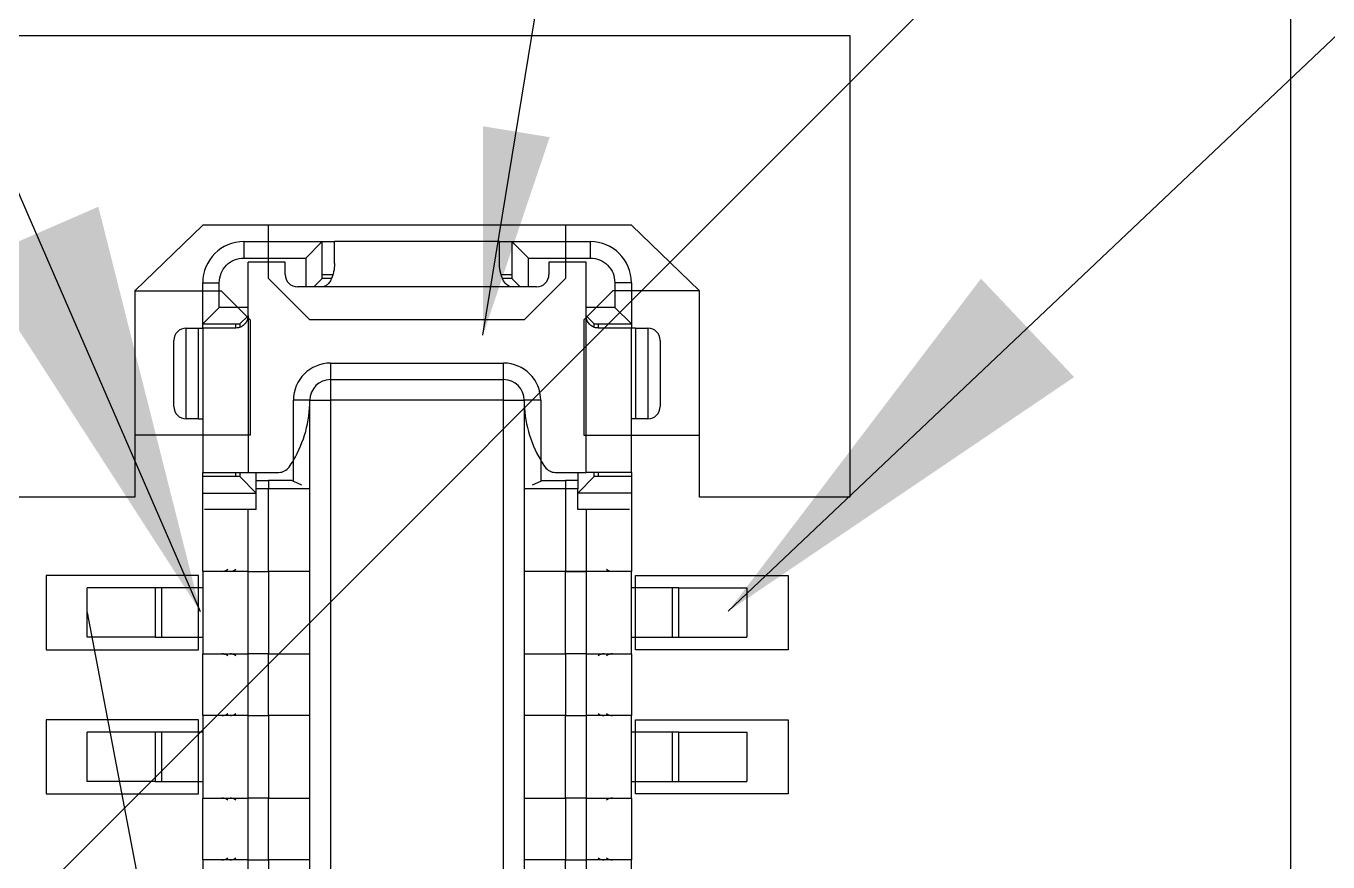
# Model space of a CAD drawing. Header units: millimetres. Extents: x 121 to 715, y 164 to 739.
# Drawn here: x 225.89 to 241.68, y 398.95 to 409.09 of the extents above; entities that cross this region are included whole.
import ezdxf

# ---------------------------------------------------------------- set-up
doc = ezdxf.new("R2010")
doc.units = ezdxf.units.MM
doc.layers.add('NW0323', color=7, linetype='Continuous')
doc.layers.add('標示線', color=3, linetype='Continuous', lineweight=0)
doc.styles.get("Standard").update_dxf_attribs({"font": ''})
doc.styles.get('Standard').set_extended_font_data('SimSun')
doc.dimstyles.new('ISO-25', dxfattribs={"dimtxt": 2.5, "dimasz": 2.5, "dimexe": 1.25, "dimexo": 0.625, "dimtad": 1, "dimtxsty": 'Standard', "dimcen": 2.5, "dimadec": 0, "dimazin": 0, "dimtfac": 1, "dimtmove": 0, "dimatfit": 3, "dimfxl": 1, "dimarcsym": 0})

# ---------------------------------------------------------------- blocks, each defined once
blk = doc.blocks.new('NW0323-A')
at = {"layer": 'NW0323', "color": 2}
for p, q in [((1984.3305, 2856.3944), (1988.2267, 2860.2905)), ((1985.2605, 2859.5383), (1987.3605, 2859.5383)), ((1987.3605, 2859.5383), (1987.3605, 2858.4183)), ((1985.7905, 2859.0783), (1985.6255, 2858.9183)), ((1986.8305, 2859.0783), (1985.7905, 2859.0783)), ((1985.9505, 2858.9483), (1985.9505, 2859.0783)), ((1986.6705, 2859.0783), (1986.6705, 2858.9483)), ((1986.9955, 2858.9183), (1986.8305, 2859.0783)), ((1986.0505, 2858.8483), (1985.9505, 2858.9483)), ((1986.6705, 2858.9483), (1986.5705, 2858.8483)), ((1985.6255, 2858.9183), (1985.6255, 2858.4183)), ((1985.6255, 2858.9183), (1985.8355, 2858.9183)), ((1985.8355, 2858.9183), (1985.9055, 2858.8483)), ((1986.7855, 2858.9183), (1986.7155, 2858.8483)), ((1986.9955, 2858.9183), (1986.7855, 2858.9183)), ((1986.9955, 2858.4183), (1986.9955, 2858.9183)), ((1985.9055, 2858.8483), (1985.9055, 2858.5683)), ((1986.5705, 2858.8483), (1986.0505, 2858.8483)), ((1986.7155, 2858.8483), (1986.7155, 2858.5683)), ((1985.9055, 2858.5683), (1985.6255, 2858.5683)), ((1986.7155, 2858.5683), (1986.9955, 2858.5683)), ((1985.6255, 2858.4183), (1985.2605, 2858.4183)), ((1987.3605, 2858.4183), (1986.9955, 2858.4183)), ((1985.4105, 2858.2283), (1985.4105, 2858.0483)), ((1985.7805, 2858.2283), (1985.4105, 2858.2283)), ((1985.7805, 2858.0483), (1985.7805, 2858.2283)), ((1986.8405, 2858.0483), (1986.8405, 2858.2283)), ((1986.8405, 2858.2283), (1987.2105, 2858.2283)), ((1987.2105, 2858.2283), (1987.2105, 2858.0483)), ((1985.4105, 2858.0483), (1985.7805, 2858.0483)), ((1987.2105, 2858.0483), (1986.8405, 2858.0483)), ((1985.4105, 2857.8783), (1985.4105, 2857.6983)), ((1985.7805, 2857.8783), (1985.4105, 2857.8783)), ((1985.7805, 2857.6983), (1985.7805, 2857.8783)), ((1986.8405, 2857.6983), (1986.8405, 2857.8783)), ((1986.8405, 2857.8783), (1987.2105, 2857.8783)), ((1987.2105, 2857.8783), (1987.2105, 2857.6983)), ((1985.4105, 2857.6983), (1985.7805, 2857.6983)), ((1987.2105, 2857.6983), (1986.8405, 2857.6983))]:
    blk.add_line(p, q, dxfattribs=at)
at = {"layer": 'NW0323', "color": 7}
for p, q in [((1988.4305, 2848.1383), (1988.4305, 2859.7383)), ((1985.8905, 2859.0383), (1985.8905, 2858.9983)), ((1985.8905, 2859.0383), (1986.0805, 2859.0383)), ((1986.0805, 2859.0383), (1986.0405, 2858.9983)), ((1986.0805, 2859.0383), (1986.1105, 2859.0383)), ((1986.0805, 2858.9483), (1986.0805, 2859.0383)), ((1986.1105, 2858.9849), (1986.1105, 2859.0383)), ((1986.5105, 2859.0383), (1986.1105, 2859.0383)), ((1986.5105, 2858.9849), (1986.5105, 2859.0383)), ((1986.5105, 2859.0383), (1986.5405, 2859.0383)), ((1986.5405, 2859.0383), (1986.5805, 2858.9983)), ((1986.5405, 2859.0383), (1986.7305, 2859.0383)), ((1986.5405, 2859.0383), (1986.5405, 2858.9483)), ((1986.7305, 2859.0383), (1986.7305, 2858.9983)), ((1985.8905, 2858.9983), (1986.0405, 2858.9983)), ((1986.0405, 2858.9983), (1986.0405, 2858.9283)), ((1986.5805, 2858.9283), (1986.5805, 2858.9983)), ((1986.5805, 2858.9983), (1986.7305, 2858.9983)), ((1985.9005, 2858.8583), (1985.9005, 2858.9883)), ((1985.9905, 2858.9883), (1985.9005, 2858.9883)), ((1985.9905, 2858.9583), (1985.9905, 2858.9883)), ((1986.6305, 2858.9883), (1986.6305, 2858.9583)), ((1986.7205, 2858.9883), (1986.6305, 2858.9883)), ((1986.7205, 2858.8583), (1986.7205, 2858.9883)), ((1985.7905, 2858.8383), (1985.7905, 2858.9383)), ((1985.7905, 2858.9383), (1985.8305, 2858.9383)), ((1985.8305, 2858.8783), (1985.8305, 2858.9383)), ((1986.0805, 2858.9483), (1986.0605, 2858.9283)), ((1986.0805, 2858.9583), (1986.1066, 2858.9583)), ((1986.1026, 2858.9483), (1986.0805, 2858.9483)), ((1986.5144, 2858.9583), (1986.5405, 2858.9583)), ((1986.5405, 2858.9483), (1986.5186, 2858.9483)), ((1986.5405, 2858.9483), (1986.5605, 2858.9283)), ((1986.7905, 2858.9383), (1986.7905, 2858.8783)), ((1986.8305, 2858.9383), (1986.7905, 2858.9383)), ((1986.8305, 2858.9383), (1986.8305, 2858.8383)), ((1986.0805, 2858.9283), (1986.0205, 2858.9283)), ((1986.5405, 2858.9283), (1986.0805, 2858.9283)), ((1986.6005, 2858.9283), (1986.5405, 2858.9283)), ((1985.7905, 2858.8383), (1985.8305, 2858.8783)), ((1985.9005, 2858.8783), (1985.8305, 2858.8783)), ((1986.7905, 2858.8783), (1986.7205, 2858.8783)), ((1986.8305, 2858.8383), (1986.7905, 2858.8783)), ((1985.7905, 2858.8283), (1985.7905, 2858.8383)), ((1985.7905, 2858.8383), (1985.8805, 2858.8383)), ((1985.8705, 2858.828), (1985.8705, 2858.8383)), ((1985.8805, 2858.8383), (1985.9005, 2858.8583)), ((1985.8805, 2858.8383), (1985.8805, 2858.8304)), ((1985.9005, 2858.8583), (1985.9005, 2858.4783)), ((1986.7205, 2858.4783), (1986.7205, 2858.8583)), ((1986.7405, 2858.8383), (1986.7205, 2858.8583)), ((1986.7405, 2858.8303), (1986.7405, 2858.8383)), ((1986.7405, 2858.8383), (1986.8305, 2858.8383)), ((1986.7505, 2858.8278), (1986.7505, 2858.8383)), ((1986.8305, 2858.8383), (1986.8305, 2858.8283)), ((1985.7505, 2858.6083), (1985.7505, 2858.8283)), ((1985.7505, 2858.8283), (1985.7805, 2858.8283)), ((1985.7805, 2858.6083), (1985.7805, 2858.8283)), ((1985.7805, 2858.8283), (1985.7905, 2858.8283)), ((1985.7905, 2858.8283), (1985.7905, 2858.4783)), ((1986.8305, 2858.8283), (1986.7505, 2858.8283)), ((1986.8305, 2858.4783), (1986.8305, 2858.8283)), ((1986.8405, 2858.8283), (1986.8305, 2858.8283)), ((1986.8405, 2858.8283), (1986.8405, 2858.6083)), ((1986.8405, 2858.8283), (1986.8705, 2858.8283)), ((1986.8705, 2858.8283), (1986.8705, 2858.6083)), ((1985.7205, 2858.6383), (1985.7205, 2858.7983)), ((1986.9005, 2858.7983), (1986.9005, 2858.6383)), ((1986.1005, 2858.7433), (1986.5205, 2858.7433)), ((1986.1005, 2858.7433), (1986.1005, 2858.7033)), ((1986.5205, 2858.7033), (1986.5205, 2858.7433)), ((1986.1005, 2858.7033), (1986.5205, 2858.7033)), ((1986.1005, 2858.7033), (1986.1005, 2858.6533)), ((1986.5205, 2858.6533), (1986.5205, 2858.7033)), ((1986.0105, 2858.5076), (1986.0105, 2858.6533)), ((1986.0505, 2858.6533), (1986.0105, 2858.6533)), ((1986.0505, 2858.4383), (1986.0505, 2858.6533)), ((1986.0505, 2858.6533), (1986.1005, 2858.6533)), ((1986.1005, 2858.6533), (1986.1005, 2849.2233)), ((1986.5205, 2858.6533), (1986.1005, 2858.6533)), ((1986.5205, 2849.2233), (1986.5205, 2858.6533)), ((1986.5205, 2858.6533), (1986.5705, 2858.6533)), ((1986.6105, 2858.6533), (1986.5705, 2858.6533)), ((1986.5705, 2858.6533), (1986.5705, 2858.4383)), ((1986.6105, 2858.6533), (1986.6105, 2858.5076)), ((1985.7805, 2858.6083), (1985.7505, 2858.6083)), ((1985.7805, 2858.6083), (1985.7905, 2858.6083)), ((1986.8405, 2858.6083), (1986.8305, 2858.6083)), ((1986.8705, 2858.6083), (1986.8405, 2858.6083)), ((1986.0105, 2858.4567), (1986.0105, 2858.5076)), ((1986.6105, 2858.5076), (1986.6105, 2858.4567)), ((1985.7905, 2858.4783), (1985.9005, 2858.4783)), ((1985.7905, 2858.4683), (1985.7905, 2858.4783)), ((1985.8805, 2858.4683), (1985.7905, 2858.4683)), ((1985.7905, 2858.4283), (1985.7905, 2858.4683)), ((1985.8705, 2858.4683), (1985.8705, 2858.4783)), ((1985.8805, 2858.4783), (1985.8805, 2858.4683)), ((1985.8805, 2858.4683), (1985.9205, 2858.4283)), ((1985.9005, 2858.4783), (1985.9753, 2858.4783)), ((1985.9205, 2858.4583), (1985.9205, 2858.4783)), ((1985.9205, 2858.4383), (1985.9205, 2858.4583)), ((1985.9205, 2858.4583), (1985.9505, 2858.4583)), ((1985.9505, 2858.4583), (1985.9505, 2858.4383)), ((1986.0071, 2858.4583), (1986.0105, 2858.4567)), ((1986.0105, 2858.4567), (1986.0305, 2858.4483)), ((1986.5905, 2858.4483), (1986.6105, 2858.4567)), ((1986.6105, 2858.4567), (1986.6139, 2858.4583)), ((1986.6457, 2858.4783), (1986.7205, 2858.4783)), ((1986.6705, 2858.4583), (1986.6705, 2858.4383)), ((1986.7005, 2858.4583), (1986.6705, 2858.4583)), ((1986.7005, 2858.4783), (1986.7005, 2858.4583)), ((1986.7405, 2858.4683), (1986.7005, 2858.4283)), ((1986.7005, 2858.4583), (1986.7005, 2858.4383)), ((1986.8305, 2858.4783), (1986.7205, 2858.4783)), ((1986.7405, 2858.4683), (1986.7405, 2858.4783)), ((1986.8305, 2858.4683), (1986.7405, 2858.4683)), ((1986.7505, 2858.4683), (1986.7505, 2858.4783)), ((1986.8305, 2858.4783), (1986.8305, 2858.4683)), ((1986.8305, 2858.4683), (1986.8305, 2858.4283)), ((1985.7905, 2858.4283), (1985.9205, 2858.4283)), ((1985.7905, 2858.3883), (1985.7905, 2858.4283)), ((1985.9205, 2858.3883), (1985.9205, 2858.4383)), ((1985.9505, 2858.4383), (1985.9205, 2858.4383)), ((1985.9505, 2858.2383), (1985.9505, 2858.4383)), ((1986.0505, 2858.4383), (1985.9505, 2858.4383)), ((1986.0505, 2858.2383), (1986.0505, 2858.4383)), ((1986.6705, 2858.4383), (1986.5705, 2858.4383)), ((1986.5705, 2858.4383), (1986.5705, 2858.2383)), ((1986.7005, 2858.4383), (1986.6705, 2858.4383)), ((1986.6705, 2858.4383), (1986.6705, 2858.2383)), ((1986.7005, 2858.3883), (1986.7005, 2858.4383)), ((1986.8305, 2858.4283), (1986.7005, 2858.4283)), ((1986.8305, 2858.4283), (1986.8305, 2858.3883)), ((1985.7905, 2858.2383), (1985.7905, 2858.3883)), ((1985.9205, 2858.3883), (1985.9005, 2858.3883)), ((1985.9005, 2858.2383), (1985.9005, 2858.3883)), ((1986.7205, 2858.3883), (1986.7005, 2858.3883)), ((1986.7205, 2858.3883), (1986.7205, 2858.2383)), ((1986.8305, 2858.3883), (1986.8305, 2858.2383)), ((1985.9005, 2858.2383), (1985.7905, 2858.2383)), ((1985.7905, 2858.2383), (1985.7905, 2858.0383)), ((1985.9005, 2858.0383), (1985.9005, 2858.2383)), ((1985.9005, 2858.2383), (1985.9505, 2858.2383)), ((1985.9505, 2858.2383), (1985.9505, 2858.0383)), ((1986.0505, 2858.2383), (1985.9505, 2858.2383)), ((1986.0505, 2858.0383), (1986.0505, 2858.2383)), ((1986.5705, 2858.2383), (1986.5705, 2858.0383)), ((1986.6705, 2858.2383), (1986.5705, 2858.2383)), ((1986.6705, 2858.0383), (1986.6705, 2858.2383)), ((1986.6705, 2858.2383), (1986.7205, 2858.2383)), ((1986.7205, 2858.2383), (1986.6705, 2858.2383)), ((1986.7205, 2858.2383), (1986.7205, 2858.0383)), ((1986.8305, 2858.2383), (1986.7205, 2858.2383)), ((1986.8305, 2858.0383), (1986.8305, 2858.2383)), ((1985.5105, 2858.0783), (1985.5105, 2858.1983)), ((1985.6755, 2858.1983), (1985.5105, 2858.1983)), ((1985.6755, 2858.1983), (1985.6755, 2858.0783)), ((1985.6905, 2858.1983), (1985.6755, 2858.1983)), ((1985.6905, 2858.1983), (1985.6905, 2858.0783)), ((1985.7905, 2858.1983), (1985.6905, 2858.1983)), ((1986.9305, 2858.1983), (1986.8305, 2858.1983)), ((1986.9305, 2858.0783), (1986.9305, 2858.1983)), ((1986.9455, 2858.1983), (1986.9305, 2858.1983)), ((1986.9455, 2858.0783), (1986.9455, 2858.1983)), ((1986.9455, 2858.1983), (1987.1105, 2858.1983)), ((1987.1105, 2858.1983), (1987.1105, 2858.0783)), ((1985.5105, 2858.1383), (1987.1105, 2849.7383)), ((1985.6755, 2858.0783), (1985.5105, 2858.0783)), ((1985.6755, 2858.0783), (1985.6905, 2858.0783)), ((1985.6905, 2858.0783), (1985.7905, 2858.0783)), ((1986.8305, 2858.0783), (1986.9305, 2858.0783)), ((1986.9305, 2858.0783), (1986.9455, 2858.0783)), ((1986.9455, 2858.0783), (1987.1105, 2858.0783)), ((1985.7905, 2858.0383), (1985.9005, 2858.0383)), ((1985.7905, 2857.8883), (1985.7905, 2858.0383)), ((1985.9505, 2858.0383), (1985.9005, 2858.0383)), ((1985.9005, 2857.8883), (1985.9005, 2858.0383)), ((1985.9505, 2858.0383), (1986.0505, 2858.0383)), ((1985.9505, 2857.8883), (1985.9505, 2858.0383)), ((1986.0505, 2857.8883), (1986.0505, 2858.0383)), ((1986.5705, 2858.0383), (1986.6705, 2858.0383)), ((1986.5705, 2858.0383), (1986.5705, 2857.8883)), ((1986.7205, 2858.0383), (1986.6705, 2858.0383)), ((1986.6705, 2858.0383), (1986.6705, 2857.8883)), ((1986.7205, 2858.0383), (1986.8305, 2858.0383)), ((1986.7205, 2858.0383), (1986.7205, 2857.8883)), ((1986.8305, 2858.0383), (1986.8305, 2857.8883)), ((1985.7905, 2857.8883), (1985.7905, 2857.6883)), ((1985.9005, 2857.8883), (1985.7905, 2857.8883)), ((1985.9005, 2857.6883), (1985.9005, 2857.8883)), ((1985.9005, 2857.8883), (1985.9505, 2857.8883)), ((1985.9505, 2857.8883), (1985.9505, 2857.6883)), ((1986.0505, 2857.8883), (1985.9505, 2857.8883)), ((1986.0505, 2857.6883), (1986.0505, 2857.8883)), ((1986.5705, 2857.8883), (1986.5705, 2857.6883)), ((1986.6705, 2857.8883), (1986.5705, 2857.8883)), ((1986.6705, 2857.6883), (1986.6705, 2857.8883)), ((1986.6705, 2857.8883), (1986.7205, 2857.8883)), ((1986.7205, 2857.8883), (1986.7205, 2857.6883)), ((1986.8305, 2857.8883), (1986.7205, 2857.8883)), ((1986.8305, 2857.6883), (1986.8305, 2857.8883)), ((1985.5105, 2857.7283), (1985.5105, 2857.8483)), ((1985.6755, 2857.8483), (1985.5105, 2857.8483)), ((1985.6755, 2857.8483), (1985.6755, 2857.7283)), ((1985.6905, 2857.8483), (1985.6755, 2857.8483)), ((1985.6905, 2857.8483), (1985.6905, 2857.7283)), ((1985.7905, 2857.8483), (1985.6905, 2857.8483)), ((1986.9305, 2857.8483), (1986.8305, 2857.8483)), ((1986.9305, 2857.7283), (1986.9305, 2857.8483)), ((1986.9455, 2857.8483), (1986.9305, 2857.8483)), ((1986.9455, 2857.7283), (1986.9455, 2857.8483)), ((1986.9455, 2857.8483), (1987.1105, 2857.8483)), ((1987.1105, 2857.8483), (1987.1105, 2857.7283)), ((1985.6755, 2857.7283), (1985.5105, 2857.7283)), ((1985.6755, 2857.7283), (1985.6905, 2857.7283)), ((1985.6905, 2857.7283), (1985.7905, 2857.7283)), ((1986.8305, 2857.7283), (1986.9305, 2857.7283)), ((1986.9305, 2857.7283), (1986.9455, 2857.7283)), ((1986.9455, 2857.7283), (1987.1105, 2857.7283)), ((1985.7905, 2857.6883), (1985.9005, 2857.6883)), ((1985.7905, 2857.5383), (1985.7905, 2857.6883)), ((1985.9505, 2857.6883), (1985.9005, 2857.6883)), ((1985.9005, 2857.5383), (1985.9005, 2857.6883)), ((1985.9505, 2857.6883), (1986.0505, 2857.6883)), ((1985.9505, 2857.5383), (1985.9505, 2857.6883)), ((1986.0505, 2857.5383), (1986.0505, 2857.6883)), ((1986.5705, 2857.6883), (1986.6705, 2857.6883)), ((1986.5705, 2857.6883), (1986.5705, 2857.5383)), ((1986.7205, 2857.6883), (1986.6705, 2857.6883)), ((1986.6705, 2857.6883), (1986.6705, 2857.5383)), ((1986.7205, 2857.6883), (1986.8305, 2857.6883)), ((1986.7205, 2857.6883), (1986.7205, 2857.5383)), ((1986.8305, 2857.6883), (1986.8305, 2857.5383)), ((1985.7905, 2857.5383), (1985.7905, 2857.3383)), ((1985.9005, 2857.5383), (1985.7905, 2857.5383)), ((1985.9005, 2857.3383), (1985.9005, 2857.5383)), ((1985.9005, 2857.5383), (1985.9505, 2857.5383)), ((1985.9505, 2857.5383), (1985.9505, 2857.3383)), ((1986.0505, 2857.5383), (1985.9505, 2857.5383)), ((1986.0505, 2857.3383), (1986.0505, 2857.5383)), ((1986.5705, 2857.5383), (1986.5705, 2857.3383)), ((1986.6705, 2857.5383), (1986.5705, 2857.5383)), ((1986.6705, 2857.3383), (1986.6705, 2857.5383)), ((1986.6705, 2857.5383), (1986.7205, 2857.5383)), ((1986.7205, 2857.5383), (1986.7205, 2857.3383)), ((1986.8305, 2857.5383), (1986.7205, 2857.5383)), ((1986.8305, 2857.3383), (1986.8305, 2857.5383))]:
    blk.add_line(p, q, dxfattribs=at)
at = {"layer": 'NW0323', "color": 7, "flags": 128}
blk.add_lwpolyline([(1985.8705, 2858.8283), (1985.8539, 2858.8283), (1985.8384, 2858.8283), (1985.8246, 2858.8283), (1985.8128, 2858.8283), (1985.8032, 2858.8283), (1985.7962, 2858.8283), (1985.7919, 2858.8283), (1985.7905, 2858.8283)], dxfattribs=at)
at = {"layer": 'NW0323', "color": 7}
for centre, radius, start, end in [((1985.8905, 2858.9383), 0.1, 90, 180), ((1986.7305, 2858.9383), 0.1, 0, 90), ((1986.0205, 2858.9583), 0.03, 180, 270), ((1986.6005, 2858.9583), 0.03, 270, 0), ((1985.7505, 2858.7983), 0.03, 90, 180), ((1986.8705, 2858.7983), 0.03, 0, 90), ((1986.1005, 2858.6533), 0.09, 90, 180), ((1986.5205, 2858.6533), 0.09, 0, 90), ((1986.1005, 2858.6533), 0.05, 90, 180), ((1986.5205, 2858.6533), 0.05, 360, 90), ((1985.7653, 2858.6533), 0.2852, 329.2887, 360), ((1986.8557, 2858.6533), 0.2852, 180, 210.7113), ((1985.7505, 2858.6383), 0.03, 180, 270), ((1986.8705, 2858.6383), 0.03, 270, 0), ((1985.9753, 2858.5083), 0.03, 270, 325.3778), ((1985.7653, 2858.6533), 0.2852, 325.3778, 329.2887), ((1986.8557, 2858.6533), 0.2852, 210.7113, 214.6222), ((1986.6457, 2858.5083), 0.03, 214.6222, 270), ((1985.8366, 2858.2619), 0.0236, 270.4022, 308.2473), ((1985.8566, 2858.2619), 0.0236, 270.4021, 308.2475), ((1986.7845, 2858.2619), 0.0236, 231.7527, 269.5978), ((1985.8366, 2858.0147), 0.0236, 51.7475, 89.5998), ((1985.8566, 2858.0147), 0.0236, 51.7473, 89.5999), ((1986.7645, 2858.0147), 0.0236, 90.4001, 128.2527), ((1986.7845, 2858.0147), 0.0236, 90.4002, 128.2525), ((1985.8366, 2857.9119), 0.0236, 270.405, 308.2477), ((1985.8566, 2857.9119), 0.0236, 270.4049, 308.2479), ((1986.7645, 2857.9119), 0.0236, 231.7521, 269.5951), ((1986.7845, 2857.9119), 0.0236, 231.7523, 269.595), ((1985.8366, 2857.6647), 0.0236, 51.7486, 89.6003), ((1985.8566, 2857.6647), 0.0236, 51.7484, 89.6004), ((1986.7845, 2857.6647), 0.0236, 90.3997, 128.2514), ((1985.8366, 2857.5619), 0.0236, 270.4036, 308.2475), ((1985.8566, 2857.5619), 0.0236, 270.4035, 308.2477), ((1986.7645, 2857.5619), 0.0236, 231.7523, 269.5965), ((1986.7845, 2857.5619), 0.0236, 231.7525, 269.5964)]:
    blk.add_arc(centre, radius, start, end, dxfattribs=at)
for points, knots in [([(1985.8305, 2858.9383), (1985.8314, 2858.9462), (1985.8332, 2858.9619), (1985.8471, 2858.9817), (1985.8669, 2858.9956), (1985.8826, 2858.9974), (1985.8905, 2858.9983)], [0, 0, 0, 0, 0.250003, 0.5, 0.75, 1, 1, 1, 1]), ([(1986.7305, 2858.9983), (1986.7384, 2858.9974), (1986.7541, 2858.9956), (1986.7739, 2858.9817), (1986.7878, 2858.9619), (1986.7896, 2858.9462), (1986.7905, 2858.9383)], [0, 0, 0, 0, 0.25, 0.5, 0.749997, 1, 1, 1, 1]), ([(1986.1105, 2858.9849), (1986.1101, 2858.9782), (1986.1093, 2858.9653), (1986.1036, 2858.9481), (1986.0966, 2858.9369), (1986.0904, 2858.9312), (1986.0849, 2858.9286), (1986.0817, 2858.9284), (1986.0805, 2858.9283)], [0, 0, 0, 0, 0.316755, 0.602017, 0.754436, 0.869168, 0.949005, 1, 1, 1, 1]), ([(1986.5405, 2858.9283), (1986.5388, 2858.9285), (1986.5348, 2858.9289), (1986.5285, 2858.9327), (1986.521, 2858.9412), (1986.5139, 2858.9569), (1986.5108, 2858.9728), (1986.5106, 2858.9824), (1986.5105, 2858.9849)], [0, 0, 0, 0, 0.07211, 0.163403, 0.301566, 0.535973, 0.879406, 1, 1, 1, 1]), ([(1985.9005, 2858.8583), (1985.9002, 2858.8549), (1985.8995, 2858.8482), (1985.8944, 2858.8392), (1985.8868, 2858.8325), (1985.8784, 2858.8288), (1985.8728, 2858.8285), (1985.8705, 2858.8283)], [0, 0, 0, 0, 0.212831, 0.425688, 0.638053, 0.847563, 1, 1, 1, 1]), ([(1986.7505, 2858.8283), (1986.7473, 2858.8286), (1986.7407, 2858.8292), (1986.7318, 2858.8342), (1986.725, 2858.8416), (1986.7211, 2858.85), (1986.7207, 2858.8558), (1986.7205, 2858.8583)], [0, 0, 0, 0, 0.212128, 0.424476, 0.632957, 0.842969, 1, 1, 1, 1]), ([(1986.0071, 2858.4583), (1986.0045, 2858.4583), (1985.9994, 2858.4583), (1985.9856, 2858.4583), (1985.969, 2858.4583), (1985.9567, 2858.4583), (1985.9505, 2858.4583)], [0, 0, 0, 0, 0.25, 0.5, 0.75, 1, 1, 1, 1]), ([(1986.6139, 2858.4583), (1986.6165, 2858.4583), (1986.6217, 2858.4583), (1986.6354, 2858.4583), (1986.652, 2858.4583), (1986.6644, 2858.4583), (1986.6705, 2858.4583)], [0, 0, 0, 0, 0.25, 0.5, 0.75, 1, 1, 1, 1]), ([(1985.9005, 2858.3883), (1985.8886, 2858.3883), (1985.8649, 2858.3883), (1985.8331, 2858.3883), (1985.8076, 2858.3883), (1985.799, 2858.3883), (1985.7947, 2858.3883)], [0, 0, 0, 0, 0.25, 0.5, 0.75, 1, 1, 1, 1]), ([(1986.8263, 2858.3883), (1986.822, 2858.3883), (1986.8134, 2858.3883), (1986.7879, 2858.3883), (1986.7561, 2858.3883), (1986.7324, 2858.3883), (1986.7205, 2858.3883)], [0, 0, 0, 0, 0.25, 0.5, 0.75, 1, 1, 1, 1]), ([(1985.9005, 2858.2383), (1985.8861, 2858.2383), (1985.8573, 2858.2383), (1985.8209, 2858.2383), (1985.7955, 2858.2383), (1985.7922, 2858.2383), (1985.7905, 2858.2383)], [0, 0, 0, 0, 0.25, 0.5, 0.75, 1, 1, 1, 1]), ([(1986.0505, 2858.2383), (1986.049, 2858.2383), (1986.046, 2858.2383), (1986.0229, 2858.2383), (1985.9898, 2858.2383), (1985.9636, 2858.2383), (1985.9505, 2858.2383)], [0, 0, 0, 0, 0.25, 0.5, 0.75, 1, 1, 1, 1]), ([(1986.6705, 2858.2383), (1986.6574, 2858.2383), (1986.6312, 2858.2383), (1986.5981, 2858.2383), (1986.575, 2858.2383), (1986.572, 2858.2383), (1986.5705, 2858.2383)], [0, 0, 0, 0, 0.25, 0.5, 0.75, 1, 1, 1, 1]), ([(1986.8305, 2858.2383), (1986.8289, 2858.2383), (1986.8256, 2858.2383), (1986.8001, 2858.2383), (1986.7638, 2858.2383), (1986.7349, 2858.2383), (1986.7205, 2858.2383)], [0, 0, 0, 0, 0.25, 0.5, 0.75, 1, 1, 1, 1]), ([(1985.7905, 2858.0383), (1985.7922, 2858.0383), (1985.7955, 2858.0383), (1985.8209, 2858.0383), (1985.8573, 2858.0383), (1985.8861, 2858.0383), (1985.9005, 2858.0383)], [0, 0, 0, 0, 0.25, 0.5, 0.75, 1, 1, 1, 1]), ([(1985.9505, 2858.0383), (1985.9636, 2858.0383), (1985.9898, 2858.0383), (1986.0229, 2858.0383), (1986.046, 2858.0383), (1986.049, 2858.0383), (1986.0505, 2858.0383)], [0, 0, 0, 0, 0.25, 0.5, 0.75, 1, 1, 1, 1]), ([(1986.5705, 2858.0383), (1986.572, 2858.0383), (1986.575, 2858.0383), (1986.5981, 2858.0383), (1986.6312, 2858.0383), (1986.6574, 2858.0383), (1986.6705, 2858.0383)], [0, 0, 0, 0, 0.25, 0.5, 0.75, 1, 1, 1, 1]), ([(1986.7205, 2858.0383), (1986.7349, 2858.0383), (1986.7638, 2858.0383), (1986.8001, 2858.0383), (1986.8256, 2858.0383), (1986.8289, 2858.0383), (1986.8305, 2858.0383)], [0, 0, 0, 0, 0.25, 0.5, 0.75, 1, 1, 1, 1]), ([(1985.9005, 2857.8883), (1985.8861, 2857.8883), (1985.8573, 2857.8883), (1985.8209, 2857.8883), (1985.7955, 2857.8883), (1985.7922, 2857.8883), (1985.7905, 2857.8883)], [0, 0, 0, 0, 0.25, 0.5, 0.75, 1, 1, 1, 1]), ([(1986.0505, 2857.8883), (1986.049, 2857.8883), (1986.046, 2857.8883), (1986.0229, 2857.8883), (1985.9898, 2857.8883), (1985.9636, 2857.8883), (1985.9505, 2857.8883)], [0, 0, 0, 0, 0.25, 0.5, 0.75, 1, 1, 1, 1]), ([(1986.6705, 2857.8883), (1986.6574, 2857.8883), (1986.6312, 2857.8883), (1986.5981, 2857.8883), (1986.575, 2857.8883), (1986.572, 2857.8883), (1986.5705, 2857.8883)], [0, 0, 0, 0, 0.25, 0.5, 0.75, 1, 1, 1, 1]), ([(1986.8305, 2857.8883), (1986.8289, 2857.8883), (1986.8256, 2857.8883), (1986.8001, 2857.8883), (1986.7638, 2857.8883), (1986.7349, 2857.8883), (1986.7205, 2857.8883)], [0, 0, 0, 0, 0.25, 0.5, 0.75, 1, 1, 1, 1]), ([(1985.7905, 2857.6883), (1985.7922, 2857.6883), (1985.7955, 2857.6883), (1985.8209, 2857.6883), (1985.8573, 2857.6883), (1985.8861, 2857.6883), (1985.9005, 2857.6883)], [0, 0, 0, 0, 0.25, 0.5, 0.75, 1, 1, 1, 1]), ([(1985.9505, 2857.6883), (1985.9636, 2857.6883), (1985.9898, 2857.6883), (1986.0229, 2857.6883), (1986.046, 2857.6883), (1986.049, 2857.6883), (1986.0505, 2857.6883)], [0, 0, 0, 0, 0.25, 0.5, 0.75, 1, 1, 1, 1]), ([(1986.5705, 2857.6883), (1986.572, 2857.6883), (1986.575, 2857.6883), (1986.5981, 2857.6883), (1986.6312, 2857.6883), (1986.6574, 2857.6883), (1986.6705, 2857.6883)], [0, 0, 0, 0, 0.25, 0.5, 0.75, 1, 1, 1, 1]), ([(1986.7205, 2857.6883), (1986.7349, 2857.6883), (1986.7638, 2857.6883), (1986.8001, 2857.6883), (1986.8256, 2857.6883), (1986.8289, 2857.6883), (1986.8305, 2857.6883)], [0, 0, 0, 0, 0.25, 0.5, 0.75, 1, 1, 1, 1]), ([(1985.9005, 2857.5383), (1985.8861, 2857.5383), (1985.8573, 2857.5383), (1985.8209, 2857.5383), (1985.7955, 2857.5383), (1985.7922, 2857.5383), (1985.7905, 2857.5383)], [0, 0, 0, 0, 0.25, 0.5, 0.75, 1, 1, 1, 1]), ([(1986.0505, 2857.5383), (1986.049, 2857.5383), (1986.046, 2857.5383), (1986.0229, 2857.5383), (1985.9898, 2857.5383), (1985.9636, 2857.5383), (1985.9505, 2857.5383)], [0, 0, 0, 0, 0.25, 0.5, 0.75, 1, 1, 1, 1]), ([(1986.6705, 2857.5383), (1986.6574, 2857.5383), (1986.6312, 2857.5383), (1986.5981, 2857.5383), (1986.575, 2857.5383), (1986.572, 2857.5383), (1986.5705, 2857.5383)], [0, 0, 0, 0, 0.25, 0.5, 0.75, 1, 1, 1, 1]), ([(1986.8305, 2857.5383), (1986.8289, 2857.5383), (1986.8256, 2857.5383), (1986.8001, 2857.5383), (1986.7638, 2857.5383), (1986.7349, 2857.5383), (1986.7205, 2857.5383)], [0, 0, 0, 0, 0.25, 0.5, 0.75, 1, 1, 1, 1])]:
    blk.add_open_spline(points, degree=3, knots=knots, dxfattribs=at)

msp = doc.modelspace()

# ---------------------------------------------------------------- block references
at = {"layer": 'NW0323', "xscale": 5.000000000000034, "yscale": 5.000000000000034, "zscale": 5.000000000000034}
msp.add_blockref('NW0323-A', (-9700.92, -13888.718), dxfattribs=at)

# ---------------------------------------------------------------- leaders
at = {"layer": '標示線', "color": 1, "annotation_type": 0, "has_hookline": 1, "hookline_direction": 0, "text_width": 12.5}
msp.add_leader([(231.432, 405.338), (240.308, 459.521), (242.808, 459.521)], dimstyle='ISO-25', dxfattribs=at)
at = {"layer": '標示線', "color": 1, "annotation_type": 0, "has_hookline": 1}
for points, hookline_direction in [([(234.407, 401.989), (272.672, 438.212), (277.672, 438.212)], 0), ([(228.007, 401.982), (213.188, 436.062), (208.188, 436.062)], 1)]:
    msp.add_leader(points, dimstyle='ISO-25', override={"dimasz": 5}, dxfattribs=dict(at, hookline_direction=hookline_direction))

doc.saveas('drawing.dxf')
